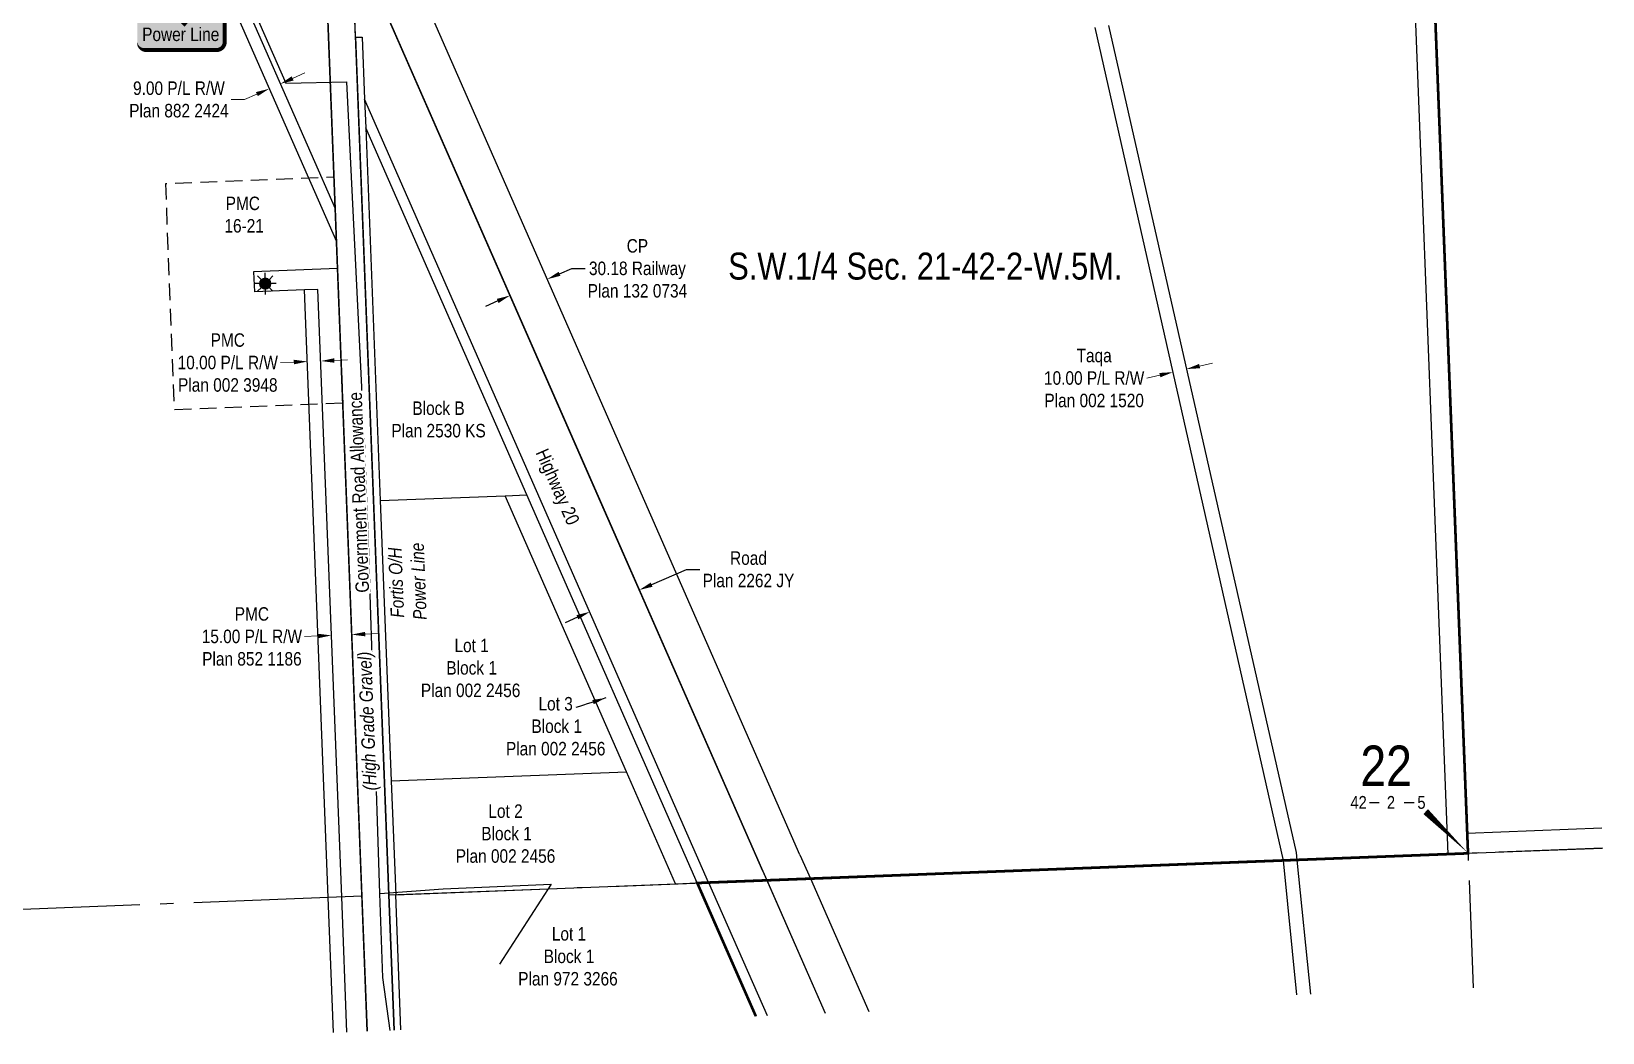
# Model space of a CAD drawing. Extents: x 683901 to 697439, y 5834844 to 5859401.
# Drawn here: x 688032 to 689199, y 5834908 to 5835651 of the extents above; entities that cross this region are included whole.
import ezdxf
from ezdxf.enums import TextEntityAlignment as Align

# ---------------------------------------------------------------- set-up
doc = ezdxf.new("R2010")
doc.units = 0
doc.header["$LTSCALE"] = 5
doc.header["$PDSIZE"] = 0.5
for name, pattern in [('BORDER2', [22.225, 6.35, -3.175, 6.35, -3.175, 0, -3.175]), ('foc-ACCESSROAD', [3.75, 2.5, -1.25]), ('foc-QUARTERLINE', [33, 25, -3, 2, -3])]:
    doc.linetypes.add(name, pattern=pattern)
doc.layers.get('Defpoints').update_dxf_attribs({"color": 9})
for name, color, linetype in [('10', 1, 'Continuous'), ('9', 3, 'Continuous'), ('AS-POWER', 104, 'foc-POWER'), ('AS-POWER-T', 104, 'Continuous'), ('AS-TELEPHONE', 224, 'foc-TEL'), ('C-SYMBOL', 7, 'Continuous'), ('F-RW', 190, 'Continuous'), ('F-WS', 190, 'foc-ACCESSROAD'), ('F-WS-S', 190, 'Continuous'), ('L-QSEC', 8, 'foc-QUARTERLINE'), ('L-ROAD-T', 7, 'Continuous'), ('L-SEC', 7, 'Continuous'), ('L-SECLBL', 7, 'Continuous'), ('L-TITLEDB', 4, 'Continuous'), ('L-TITLEDB-T', 4, 'Continuous')]:
    doc.layers.add(name, color=color, linetype=linetype)
doc.layers.add('AS-COUNTY', color=7, linetype='BORDER2', lineweight=60, true_color=0xcc33ff)
for name, color, linetype, lineweight in [('F-RW-T', 190, 'Continuous', 9), ('F-WS-T', 190, 'Continuous', 9), ('T-TEXT', 48, 'Continuous', 18)]:
    doc.layers.add(name, color=color, linetype=linetype, lineweight=lineweight)
doc.layers.add('oil_and_gas_wells_pt', color=7, linetype='Continuous', true_color=0xfc3d16)
doc.styles.add('175L', font='ARIALN.TTF', dxfattribs={"height": 20})
doc.styles.add('80', font='ARIALN.TTF', dxfattribs={"height": 10})
doc.styles.add('80CG', font='ARIALN.TTF', dxfattribs={"height": 10})
doc.styles.add('80L', font='ARIALN.TTF', dxfattribs={"height": 10})
doc.styles.add('80LS', font='ARIALNI.TTF', dxfattribs={"height": 10})
doc.styles.add('foc-LtypeFont', font='ARIALN.TTF', dxfattribs={"height": 7.35})
doc.styles.add('SIMPLEX', font='ARIALN.TTF')
doc.linetypes.add('foc-POWER', pattern='A,6,-1,["P",foc-LtypeFont,S=0.2,R=0,X=-0.625,Y=-0.75],-1.24,4', length=12.24)
doc.linetypes.add('foc-TEL', pattern='A,2,-1,["T",foc-LtypeFont,S=0.2,R=0,X=-0.425,Y=-0.75],-1.24,8', length=12.24)
doc.linetypes.add('foc-TEL-NOLINE', pattern='A,0,-2,["T",foc-LtypeFont,S=0.2,R=0,X=-0.425,Y=-0.75],-10.24', length=12.24)
doc.dimstyles.new('Compass 5 000', dxfattribs={"dimscale": 5, "dimtxt": 9, "dimasz": 2, "dimexe": 0.2, "dimexo": 0.0625, "dimgap": 0.5, "dimtad": 0, "dimtih": 1, "dimtoh": 1, "dimzin": 0, "dimdsep": 46, "dimtxsty": '80CG', "dimcen": 0.1, "dimse1": 1, "dimse2": 1, "dimclrd": 256, "dimclrt": 256, "dimaunit": 1, "dimadec": 4, "dimazin": 0, "dimtfac": 0.06, "dimtofl": 0, "dimtmove": 0, "dimatfit": 1, "dimfxl": 0.2, "dimtolj": 1, "dimtzin": 0, "dimlwd": -1, "dimarcsym": 0})

# ---------------------------------------------------------------- blocks, each defined once
blk = doc.blocks.new('L-SECLBL')
at = {"layer": '9', "color": 7}
for p, q in [((-5.1, -27.8), (-12.3, -27.8)), ((20.7, -27.8), (13.5, -27.8))]:
    blk.add_line(p, q, dxfattribs=at)
at = {"layer": '10', "color": 2, "style": 'SIMPLEX'}
blk.add_attdef('SEC', text='', height=30, dxfattribs=at).set_placement((0, 0), align=Align.MIDDLE)
at = {"layer": '10', "color": 5, "style": '80L'}
blk.add_attdef('TWP', text='', height=9.5, dxfattribs=at).set_placement((-14.4, -27.4), align=Align.MIDDLE_RIGHT)
blk.add_attdef('RGE', text='', height=9.5, dxfattribs=at).set_placement((3.6, -27.4), align=Align.MIDDLE_CENTER)
blk.add_attdef('MER', text='', height=9.5, dxfattribs=at).set_placement((23.2, -27.4), align=Align.MIDDLE_LEFT)
blk = doc.blocks.new('*D1344')
at = {"layer": 'Defpoints', "color": 0, "transparency": 16777216}
for p in [(688413.1, 5835472.1), (688415.2, 5835467.3), (688385.5, 5835459.9)]:
    blk.add_point(p, dxfattribs=at)
at = {"layer": 'L-TITLEDB', "transparency": 16777216}
for p, q in [((688424.4, 5835471.3), (688433.5, 5835475.3)), ((688433.5, 5835475.3), (688443.5, 5835475.3)), ((688378.5, 5835451.2), (688369.3, 5835447.1))]:
    blk.add_line(p, q, dxfattribs=at)
for points in [[(688423.7, 5835472.8), (688425, 5835469.8), (688415.2, 5835467.3)], [(688377.8, 5835452.7), (688379.1, 5835449.6), (688387.6, 5835455.2)]]:
    blk.add_solid(points, dxfattribs=at)
at = {"layer": 'L-TITLEDB', "transparency": 16777216, "insert": (688482.2, 5835475.3), "char_height": 10, "attachment_point": 5, "style": '80CG'}
blk.add_mtext('\\A1;CP\\P30.18 Railway\\PPlan 132 0734', dxfattribs=at)
blk = doc.blocks.new('*D1345')
at = {"layer": 'Defpoints', "color": 0, "transparency": 16777216}
for p in [(688473.5, 5835259.6), (688436.7, 5835243.4), (688483.6, 5835236.6)]:
    blk.add_point(p, dxfattribs=at)
at = {"layer": 'L-TITLEDB', "transparency": 16777216}
for p, q in [((688492.8, 5835240.6), (688518.6, 5835251.9)), ((688518.6, 5835251.9), (688528.6, 5835251.9)), ((688437.6, 5835216.4), (688428.5, 5835212.3))]:
    blk.add_line(p, q, dxfattribs=at)
for points in [[(688492.1, 5835242.1), (688493.4, 5835239), (688483.6, 5835236.6)], [(688436.9, 5835217.9), (688438.3, 5835214.8), (688446.8, 5835220.4)]]:
    blk.add_solid(points, dxfattribs=at)
at = {"layer": 'L-TITLEDB', "transparency": 16777216, "insert": (688564.7, 5835251.9), "char_height": 10, "attachment_point": 5, "style": '80CG'}
blk.add_mtext('\\A1;Road\\PPlan 2262 JY', dxfattribs=at)
blk = doc.blocks.new('*D1297')
at = {"layer": 'Defpoints', "color": 0, "transparency": 16777216}
for p in [(688879.3, 5835401.2), (688880, 5835398.3), (688889.3, 5835403.5)]:
    blk.add_point(p, dxfattribs=at)
at = {"layer": 'F-RW-T', "transparency": 16777216}
for p, q in [((688899.7, 5835402.8), (688909.4, 5835405)), ((688870.2, 5835396.1), (688860.5, 5835393.9))]:
    blk.add_line(p, q, dxfattribs=at)
for points in [[(688869.8, 5835397.7), (688870.6, 5835394.5), (688880, 5835398.3)], [(688899.3, 5835404.4), (688900.1, 5835401.2), (688889.9, 5835400.6)]]:
    blk.add_solid(points, dxfattribs=at)
at = {"layer": 'F-RW-T', "transparency": 16777216, "insert": (688821.4, 5835393.9), "char_height": 10, "attachment_point": 5, "style": '80CG'}
blk.add_mtext('\\A1;Taqa\\P10.00 P/L R/W\\PPlan 002 1520', dxfattribs=at)
blk = doc.blocks.new('*D1301')
at = {"layer": 'Defpoints', "color": 0, "transparency": 16777216}
for p in [(688205.5, 5835616.1), (688213.7, 5835619.8), (688208.8, 5835608.7)]:
    blk.add_point(p, dxfattribs=at)
at = {"layer": 'F-RW-T', "transparency": 16777216}
for p, q in [((688226.1, 5835616.4), (688235.3, 5835620.4)), ((688199.6, 5835604.7), (688190.4, 5835600.7)), ((688190.4, 5835600.7), (688180.4, 5835600.7))]:
    blk.add_line(p, q, dxfattribs=at)
for points in [[(688225.5, 5835617.9), (688226.8, 5835614.8), (688217, 5835612.3)], [(688198.9, 5835606.2), (688200.3, 5835603.2), (688208.8, 5835608.7)]]:
    blk.add_solid(points, dxfattribs=at)
at = {"layer": 'F-RW-T', "transparency": 16777216, "insert": (688141.7, 5835600.7), "char_height": 10, "attachment_point": 5, "style": '80CG'}
blk.add_mtext('\\A1;9.00 P/L R/W\\PPlan 882 2424', dxfattribs=at)
blk = doc.blocks.new('*D1333')
at = {"layer": 'Defpoints', "color": 0, "transparency": 16777216}
for p in [(688237.1, 5835406.2), (688244.6, 5835212.2), (688254.6, 5835212.6)]:
    blk.add_point(p, dxfattribs=at)
at = {"layer": 'F-RW-T', "transparency": 16777216}
for p, q in [((688227.1, 5835405.8), (688217.1, 5835405.4)), ((688257, 5835407), (688267, 5835407.4))]:
    blk.add_line(p, q, dxfattribs=at)
for points in [[(688227, 5835407.5), (688227.1, 5835404.1), (688237.1, 5835406.2)], [(688257, 5835408.6), (688257.1, 5835405.3), (688247.1, 5835406.6)]]:
    blk.add_solid(points, dxfattribs=at)
at = {"layer": 'F-RW-T', "transparency": 16777216, "insert": (688178, 5835405.4), "char_height": 10, "attachment_point": 5, "style": '80CG'}
blk.add_mtext('\\A1;PMC\\P10.00 P/L R/W\\PPlan 002 3948', dxfattribs=at)
blk = doc.blocks.new('*D1334')
at = {"layer": 'Defpoints', "color": 0, "transparency": 16777216}
for p in [(688255, 5835204.1), (688255, 5835202.9), (688270, 5835204.6)]:
    blk.add_point(p, dxfattribs=at)
at = {"layer": 'F-RW-T', "transparency": 16777216}
for p, q in [((688245, 5835202.5), (688235, 5835202.1)), ((688280, 5835203.8), (688290, 5835204.2))]:
    blk.add_line(p, q, dxfattribs=at)
for points in [[(688245, 5835204.1), (688245.1, 5835200.8), (688255, 5835202.9)], [(688280, 5835205.5), (688280.1, 5835202.2), (688270, 5835203.5)]]:
    blk.add_solid(points, dxfattribs=at)
at = {"layer": 'F-RW-T', "transparency": 16777216, "insert": (688195.9, 5835202.1), "char_height": 10, "attachment_point": 5, "style": '80CG'}
blk.add_mtext('\\A1;PMC\\P15.00 P/L R/W\\PPlan 852 1186', dxfattribs=at)
blk = doc.blocks.new('GAS')
h = blk.add_hatch(color=255)
h.dxf.hatch_style = 1
edge = h.paths.add_edge_path()
edge.add_arc((0, 0), 0.9, 0, 360)
for p, q in [((-0.81, 0), (-1.62, 0)), ((-0.57, 0.57), (-1.14, 1.14)), ((0, 0.81), (0, 1.62)), ((0.57, 0.57), (1.14, 1.14)), ((1.62, 0), (0.81, 0)), ((-0.57, -0.57), (-1.14, -1.14)), ((0, -0.81), (0, -1.62)), ((1.14, -1.14), (0.57, -0.57))]:
    blk.add_line(p, q)
blk.add_circle((0, 0), 0.8)
blk = doc.blocks.new('*U1003')
h = blk.add_hatch(color=255)
edge = h.paths.add_edge_path()
edge.add_line((-26.5, -20), (26.5, -20))
edge.add_arc((26.5, -14), 6, 270, 360)
edge.add_line((32.5, -14), (32.5, 12.5))
edge.add_arc((26.5, 12.5), 6, 0, 90)
edge.add_line((26.5, 18.5), (-26.5, 18.5))
edge.add_arc((-26.5, 12.5), 6, 90, 180)
edge.add_line((-32.5, 12.5), (-32.5, -14))
edge.add_arc((-26.5, -14), 6, 180, 270)
at = {"color": 104, "flags": 128}
blk.add_lwpolyline([(40.9, 39.3, 0, 7.5, 0), (0, 0, 0, 0, 0)], format="xyseb", dxfattribs=at)
blk.add_lwpolyline([(-26.5, -20, 3, 3, 0), (26.5, -20, 3, 3, 0.414214), (32.5, -14, 3, 3, 0), (32.5, 12.5, 3, 0, 0.414214), (26.5, 18.5, 0, 0, 0), (-26.5, 18.5, 0, 0, 0.414214), (-32.5, 12.5, 0, 0, 0), (-32.5, -14, 0, 3, 0.414214)], format="xyseb", close=True, dxfattribs=at)
at = {"color": 104, "style": '80'}
blk.add_attdef('ENTER_TEXT_001', (-26.8, -4.9), '', height=10, dxfattribs=at)

msp = doc.modelspace()

# ---------------------------------------------------------------- linework, layer by layer
at = {"layer": 'AS-COUNTY', "const_width": 2, "flags": 128}
msp.add_lwpolyline([(688570.098, 5834920.354), (688526.66, 5835019.106), (689099.066, 5835041.128), (689035.236, 5836668.495), (688214.041, 5836636.733), (688146.331, 5838243.664), (687727.456, 5838227.425, -0.02774603), (687726.199, 5838031.873), (687689.457, 5837420.74), (687686.027, 5837363.258, 0.09636998), (687724.417, 5837052.946, 0.00292608), (687727.516, 5837043.344, 0.02425119), (687757.334, 5836965.676), (687907.177, 5836624.501), (687823.115, 5836621.174), (687657.303, 5836998.653), (687617.746, 5837088.665, 0.24246791), (687276.404, 5837365.251)], format="xyb", dxfattribs=at)
at = {"layer": 'AS-POWER', "flags": 128}
for points in [[(688185.254, 5835694.471), (688189.003, 5835686.029), (688221.138, 5835612.858), (688266.529, 5835613.692)], [(688298.513, 5834909.728), (688293.158, 5834948.861), (688291.008, 5835011.231), (688282.518, 5835271.505), (688279.879, 5835339.563), (688279.791, 5835341.856), (688266.529, 5835613.692)], [(688291.008, 5835011.231), (688337.878, 5835014.836), (688418.234, 5835018.159)], [(688418.234, 5835018.159), (688379.805, 5834958.945)]]:
    msp.add_lwpolyline(points, dxfattribs=at)
at = {"layer": 'AS-TELEPHONE', "linetype": 'foc-TEL-NOLINE', "flags": 128}
msp.add_lwpolyline([(687274.863, 5837416.562, -0.24845623), (687663.476, 5837109.013), (687874.788, 5836623.219), (688222.215, 5835832.276), (688621.65, 5834922.371)], format="xyb", dxfattribs=at)
at = {"layer": 'F-RW', "flags": 128}
for points in [[(688175.242, 5835685.013), (688258.611, 5835495.226)], [(688961.942, 5835035.772), (688822.13, 5835654.148)], [(688832.036, 5835655.679), (688971.381, 5835041.732)], [(688259.382, 5835475.309), (688197.149, 5835472.866)], [(688197.149, 5835472.866), (688197.724, 5835457.869)], [(688234.989, 5835459.347), (688197.724, 5835457.869)], [(688244.978, 5835459.743), (688234.989, 5835459.347)], [(688252.596, 5835008.456), (688234.989, 5835459.347)], [(688972.038, 5834936.081), (688961.942, 5835035.772)], [(688971.381, 5835041.732), (688971.952, 5835036.164)], [(688971.952, 5835036.164), (688982.044, 5834936.473)], [(688256.512, 5834908.085), (688252.596, 5835008.456)], [(688266.521, 5834908.476), (688262.584, 5835008.842)]]:
    msp.add_lwpolyline(points, dxfattribs=at)
at = {"layer": 'F-WS', "flags": 128}
msp.add_lwpolyline([(688263.341, 5835375.314), (688138.436, 5835370.458), (688133.774, 5835490.368), (688131.909, 5835538.331), (688256.814, 5835543.188), (688258.679, 5835495.224), (688259.068, 5835485.231), (688262.642, 5835393.301)], close=True, dxfattribs=at)
at = {"layer": 'L-QSEC', "flags": 128}
for points in [[(689067.722, 5835845.255), (689102.965, 5834941.204)], [(688297.666, 5835010.212), (689198.982, 5835045.221)], [(688277.567, 5835009.431), (686673.758, 5834945.514)]]:
    msp.add_lwpolyline(points, dxfattribs=at)
at = {"layer": 'L-SEC', "flags": 128}
for points in [[(688246.321, 5835813.103), (688261.943, 5835411.267), (688277.567, 5835009.431)], [(688297.666, 5835010.212), (688282.044, 5835412.051), (688266.42, 5835813.889)], [(688277.567, 5835009.431), (688281.486, 5834909.062)], [(688301.586, 5834909.848), (688297.666, 5835010.212)]]:
    msp.add_lwpolyline(points, dxfattribs=at)
at = {"layer": 'L-SECLBL', "flags": 128}
msp.add_lwpolyline([(689099.061, 5835041.34, 0, 5, 0), (689067.639, 5835072.094, 0, 0, 0)], format="xyseb", dxfattribs=at)
at = {"layer": 'L-TITLEDB', "flags": 128}
for points in [[(689053.143, 5835835.305), (689084.082, 5835040.544)], [(689068.131, 5835835.945), (689098.494, 5835056.117)], [(688272.88, 5835646.85), (688269.927, 5835723.337)], [(688257.649, 5835519.767), (688250.219, 5835712.191)], [(688475.287, 5835330.485), (688308.635, 5835709.971)], [(688185.337, 5835684.419), (688257.649, 5835519.767)], [(688272.88, 5835646.85), (688277.854, 5835646.96)], [(688277.854, 5835646.96), (688279.616, 5835600.863)], [(688279.616, 5835600.863), (688280.43, 5835579.585)], [(688602.897, 5835040.078), (688475.287, 5835330.485)], [(688575.235, 5835027.922), (688447.702, 5835318.348)], [(688291.218, 5835302.949), (688384.05, 5835306.551)], [(688291.218, 5835302.949), (688299.393, 5835094.905)], [(688384.05, 5835306.551), (688400.146, 5835307.172)], [(688474.051, 5835101.691), (688384.05, 5835306.551)], [(688526.659, 5835019.109), (688400.146, 5835307.172)], [(688299.393, 5835094.905), (688474.051, 5835101.691)], [(688510.483, 5835018.462), (688474.051, 5835101.691)], [(688299.393, 5835094.905), (688302.703, 5835010.424)], [(689098.494, 5835056.117), (689198.406, 5835059.986)], [(689099.066, 5835041.128), (689198.992, 5835044.985)], [(688602.897, 5835040.078), (688610.671, 5835022.349)], [(689084.082, 5835040.544), (689099.066, 5835041.128)], [(688535.052, 5835019.434), (688578.471, 5834920.682)], [(688575.235, 5835027.922), (688578.237, 5835021.098)], [(688578.237, 5835021.098), (688621.688, 5834922.373)], [(688610.671, 5835022.349), (688654.006, 5834923.637)], [(688297.661, 5835010.223), (688301.59, 5834909.848)], [(688302.703, 5835010.424), (688510.483, 5835018.462)], [(688306.629, 5834910.045), (688302.703, 5835010.424)], [(688510.483, 5835018.462), (688526.659, 5835019.109)], [(688526.659, 5835019.109), (688570.093, 5834920.354)]]:
    msp.add_lwpolyline(points, dxfattribs=at)
at = {"layer": 'oil_and_gas_wells_pt'}
msp.add_point((688205.833, 5835464.017), dxfattribs=at)

# ---------------------------------------------------------------- block references
at = {"layer": 'AS-POWER-T'}
ref = msp.add_blockref('*U1003', (688143.239, 5835657.437), dxfattribs=dict(at, xscale=0.99969901, yscale=0.99969901, zscale=0.99969901))
ref.add_attrib('ENTER_TEXT_001', 'Fortis O/H', (688117.146, 5835660.763), dxfattribs={"layer": '0', "color": 104, "height": 9.997, "style": '80'})
ref.add_attrib('ENTER_TEXT_002', 'Power Line', (688114.404, 5835644.101), dxfattribs={"layer": '0', "color": 104, "height": 9.997, "style": '80'})
at = {"layer": 'F-WS-S', "xscale": 5, "yscale": 5, "zscale": 5}
msp.add_blockref('GAS', (688205.833, 5835464.017), dxfattribs=at)
at = {"layer": 'L-SECLBL'}
msp.add_blockref('L-SECLBL', (689038.256, 5835106.333), dxfattribs=at).add_auto_attribs({'SEC': '22', 'TWP': '42', 'RGE': '2', 'MER': '5'})

# ---------------------------------------------------------------- texts
at = {"layer": 'AS-POWER-T', "insert": (688299.13, 5835213.251), "char_height": 10, "attachment_point": 1, "rotation": 92.226438, "style": '175L'}
msp.add_mtext_dynamic_manual_height_columns('\\pi2.5534;{\\fArial Narrow|b0|i1|c0|p34;Fortis O/H\\P\\pi0.32626;Power Line}', width=57.1191, gutter_width=50, heights=[0], dxfattribs=at)
at = {"layer": 'C-SYMBOL', "color": 3, "style": '175L'}
msp.add_text('S.W.1/4 Sec. 21-42-2-W.5M.', height=20, dxfattribs=at).set_placement((688696.05, 5835461.036), align=Align.BOTTOM_CENTER)
at = {"layer": 'F-WS-T', "insert": (688174.838, 5835528.611), "char_height": 10, "attachment_point": 1, "style": '175L'}
msp.add_mtext_dynamic_manual_height_columns('\\pi1.5882,t71.588;PMC\\P\\pi0.66392,t70.664;16-21', width=27.27599, gutter_width=50, heights=[0], dxfattribs=at)
at = {"layer": 'L-ROAD-T', "insert": (688415.431, 5835343.077), "char_height": 10, "attachment_point": 1, "rotation": 293.713073, "style": '80L'}
msp.add_mtext_dynamic_manual_height_columns('\\pi0.48997;Highway 20', width=59.38377, gutter_width=50, heights=[0], dxfattribs=at)
at = {"layer": 'L-TITLEDB-T', "char_height": 10, "attachment_point": 1, "style": '80L'}
for s, insert in [('\\pi18.027;Block B\\P\\pi2.4306;Plan 2530 KS', (688297.063, 5835376.56)), ('\\pi25.452;Lot 1\\P\\pi19.422;Block 1\\P\\pi0.48997;Plan 002 2456', (688320.889, 5835200.459)), ('\\pi24.665;Lot 3\\P\\pi19.422;Block 1\\P\\pi0.48997;Plan 002 2456', (688384.077, 5835157.169)), ('\\pi24.695;Lot 2\\P\\pi19.422;Block 1\\P\\pi0.48997;Plan 002 2456', (688346.83, 5835077.465)), ('\\pi25.452;Lot 1\\P\\pi19.422;Block 1\\P\\pi0.48997;Plan 972 3266', (688393.192, 5834986.364))]:
    msp.add_mtext_dynamic_manual_height_columns(s, width=73.44925, gutter_width=50, heights=[0], dxfattribs=dict(at, insert=insert))

# ---------------------------------------------------------------- dimensions: what is measured, and where the dimension line sits
at = {"layer": 'F-RW-T'}
for p1, p2, distance, text, picture, middle in [((688213.735, 5835619.758), (688205.497, 5835616.139), 8.097, '9.00 P/L R/W\\PPlan 882 2424', '*D1301', (688141.717, 5835600.682)), ((688889.273, 5835403.496), (688879.31, 5835401.244), 2.995, 'Taqa\\P10.00 P/L R/W\\PPlan 002 1520', '*D1297', (688821.377, 5835393.912))]:
    dim = msp.add_aligned_dim(p1=p1, p2=p2, distance=distance, text=text, dimstyle='Compass 5 000', dxfattribs=at)
    dim.commit()
    dim.dimension.update_dxf_attribs({"geometry": picture, "text_midpoint": middle})
at = {"layer": 'L-TITLEDB'}
dim = msp.add_aligned_dim(p1=(688385.545, 5835459.949), p2=(688413.116, 5835472.056), distance=-5.198, text='CP\\P30.18 Railway\\PPlan 132 0734', dimstyle='Compass 5 000', dxfattribs=at)
dim.commit()
dim.dimension.update_dxf_attribs({"geometry": '*D1344', "text_midpoint": (688482.242, 5835475.339)})
dim = msp.add_linear_dim(base=(688483.62, 5835236.553), p1=(688436.65, 5835243.419), p2=(688473.5, 5835259.6), angle=23.707426, text='Road\\PPlan 2262 JY', dimstyle='Compass 5 000', dxfattribs=at)
dim.commit()
dim.dimension.update_dxf_attribs({"geometry": '*D1345', "text_midpoint": (688564.683, 5835251.91), "dimtype": 161})

# ---------------------------------------------------------------- leaders
at = {"layer": 'L-TITLEDB-T', "path_type": 1}
msp.add_leader([(688458.699, 5835156.501), (688436.55, 5835149.263)], dimstyle='Compass 5 000', override={"dimgap": 0.5, "dimtad": 0}, dxfattribs=at)

# ---------------------------------------------------------------- next in the draw order: texts
at = {"layer": 'L-ROAD-T', "insert": (688270.237, 5835308.862), "char_height": 10, "width": 148.60614, "attachment_point": 2, "rotation": 92.127014, "style": '80L', "bg_fill": 3, "box_fill_scale": 1.1, "bg_fill_color": 256, "bg_fill_transparency": 0}
msp.add_mtext('Government Road Allowance', dxfattribs=at)

# ---------------------------------------------------------------- next in the draw order: linework, layer by layer
at = {"layer": 'AS-TELEPHONE', "linetype": 'foc-TEL-NOLINE', "flags": 128}
msp.add_lwpolyline([(688281.486, 5834909.062), (688246.32, 5835813.104)], dxfattribs=at)
at = {"layer": 'F-RW', "flags": 128}
msp.add_lwpolyline([(688262.584, 5835008.842), (688244.978, 5835459.743)], dxfattribs=at)
at = {"layer": 'L-TITLEDB', "flags": 128}
for points in [[(688447.702, 5835318.348), (688269.927, 5835723.337)], [(688272.88, 5835646.85), (688297.661, 5835010.223)], [(688535.052, 5835019.434), (688279.616, 5835600.863)], [(688280.43, 5835579.585), (688291.218, 5835302.949)], [(688400.146, 5835307.172), (688280.43, 5835579.585)]]:
    msp.add_lwpolyline(points, dxfattribs=at)

# ---------------------------------------------------------------- next in the draw order: dimensions: what is measured, and where the dimension line sits
at = {"layer": 'F-RW-T'}
dim = msp.add_linear_dim(base=(688237.064, 5835406.201), p1=(688254.628, 5835212.588), p2=(688244.64, 5835212.198), angle=182.236227, text='PMC\\P10.00 P/L R/W\\PPlan 002 3948', dimstyle='Compass 5 000', dxfattribs=at)
dim.commit()
dim.dimension.update_dxf_attribs({"geometry": '*D1333', "text_midpoint": (688177.994, 5835405.421), "dimtype": 161})
dim = msp.add_aligned_dim(p1=(688269.977, 5835204.638), p2=(688254.962, 5835204.052), distance=1.182, text='PMC\\P15.00 P/L R/W\\PPlan 852 1186', dimstyle='Compass 5 000', dxfattribs=at)
dim.commit()
dim.dimension.update_dxf_attribs({"geometry": '*D1334', "text_midpoint": (688195.937, 5835202.09)})

# ---------------------------------------------------------------- next in the draw order: texts
at = {"layer": 'T-TEXT', "insert": (688276.548, 5835139.073), "char_height": 10, "width": 102.57613, "attachment_point": 2, "rotation": 92.314049, "style": '80LS', "bg_fill": 3, "box_fill_scale": 1.1, "bg_fill_color": 256, "bg_fill_transparency": 0}
msp.add_mtext('(High Grade Gravel)', dxfattribs=at)

doc.saveas('drawing.dxf')
